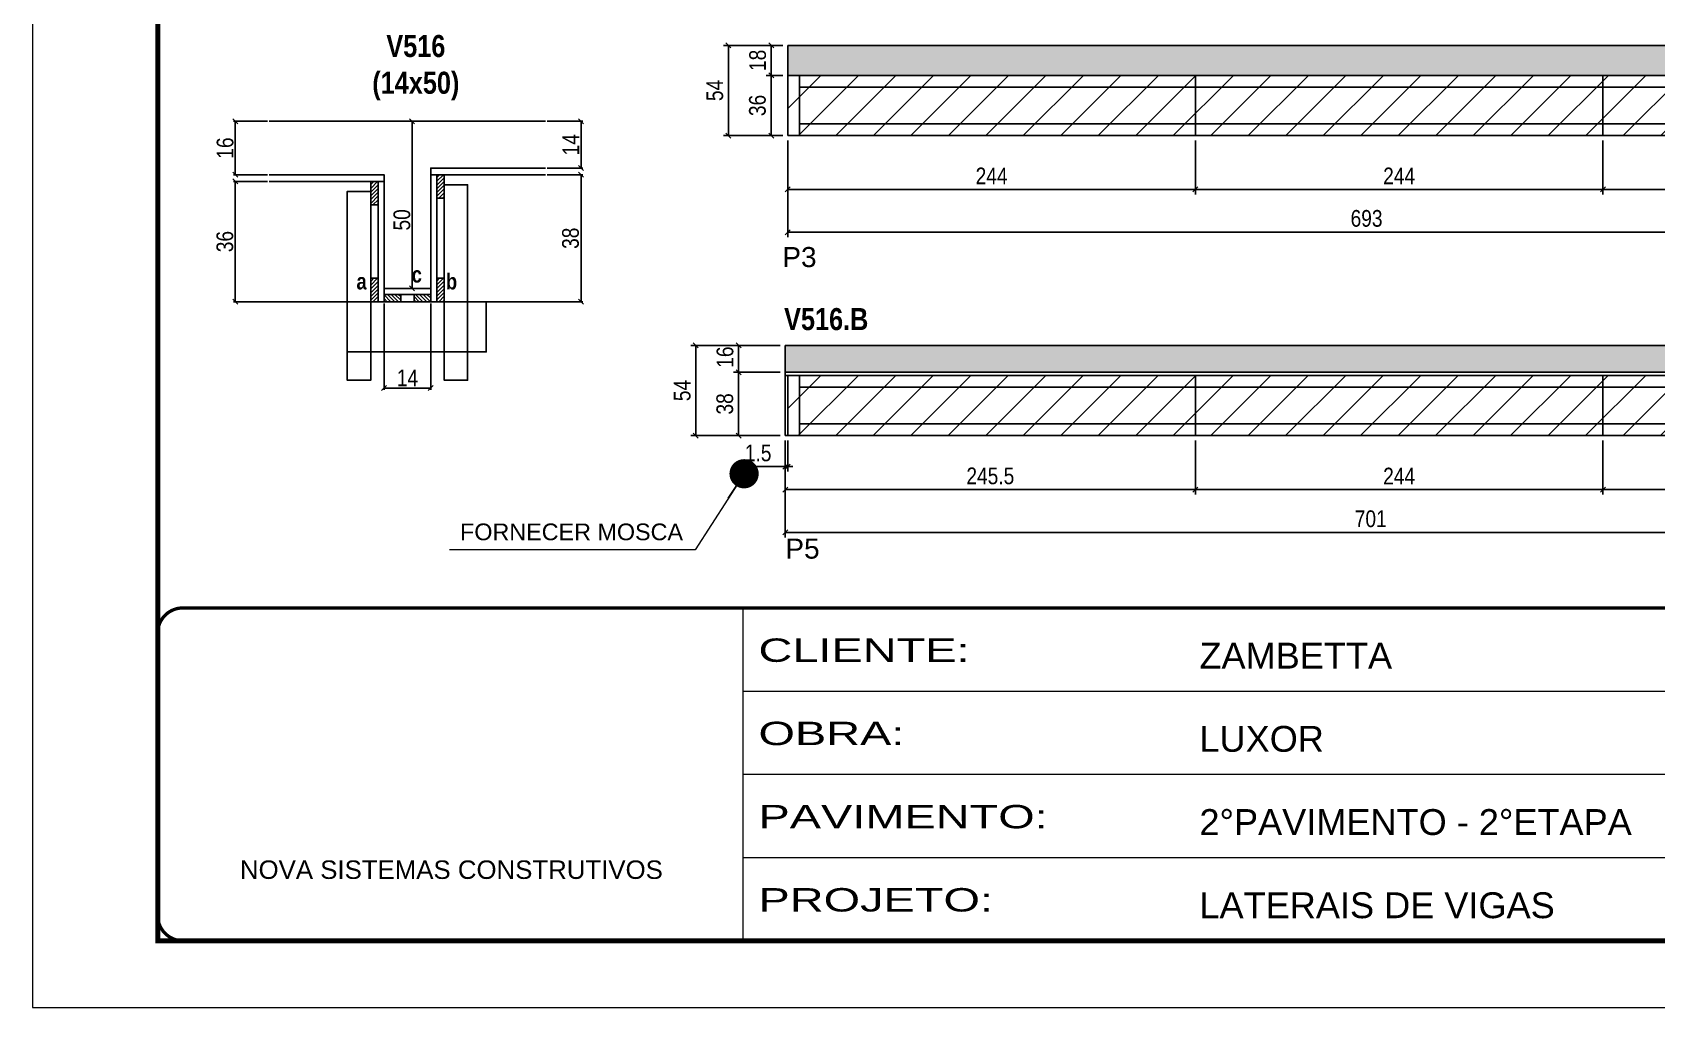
# Model space of a CAD drawing. Extents: x -15895 to 12929, y -2522 to 15173.
# Drawn here: x 3309 to 4282, y 11261 to 11844 of the extents above; entities that cross this region are included whole.
import ezdxf

# ---------------------------------------------------------------- set-up
doc = ezdxf.new("R2010")
doc.units = 0
doc.header["$PDMODE"] = 35
doc.header["$PDSIZE"] = -10
doc.linetypes.add('CONTINUO', pattern=[0])
doc.linetypes.add('DASHED', pattern=[0.75, 0.5, -0.25])
for name, color, linetype in [('5', 5, 'Continuous'), ('COTA', 241, 'Continuous'), ('detalhes', 4, 'Continuous'), ('NOMENCLATURA', 7, 'Continuous'), ('Painéis', 200, 'Continuous'), ('SARR_2.2x7', 40, 'Continuous'), ('SARR_3.5x7', 81, 'Continuous')]:
    doc.layers.add(name, color=color, linetype=linetype)
for name, color, linetype, lineweight in [('CARIMBO', 255, 'Continuous', 9), ('CONCRETO', 251, 'Continuous', 25), ('Folhas', 255, 'Continuous', 9), ('Hachura', 251, 'Continuous', 9), ('SARRAFO DE PRESSAO', 251, 'DASHED', 9)]:
    doc.layers.add(name, color=color, linetype=linetype, lineweight=lineweight)
doc.styles.add('ARIAL', font='arial.ttf')
doc.styles.add('COTA TECNICA', font='techl___.ttf', dxfattribs={"height": 10})
doc.styles.add('COTA TECNICA 2X', font='techl___.ttf', dxfattribs={"height": 10})
doc.styles.get("Standard").update_dxf_attribs({"font": 'arial.ttf'})
doc.styles.add('TECNICA', font='techb___.ttf', dxfattribs={"height": 10})
doc.styles.add('Tecnologia', font='')
doc.styles.get('Tecnologia').set_extended_font_data('Forgotten Futurist')
doc.dimstyles.new('3x', dxfattribs={"dimtxt": 10, "dimasz": 5, "dimexe": 7, "dimexo": 5, "dimgap": 4, "dimtad": 1, "dimdec": 4, "dimlfac": 0.333333, "dimdsep": 46, "dimtxsty": 'Standard', "dimblk": 'DOT', "dimcen": 0.09, "dimclrd": 1, "dimclre": 1, "dimclrt": 2, "dimadec": 0, "dimazin": 2, "dimtfac": 1, "dimtdec": 4, "dimtmove": 0, "dimatfit": 3, "dimldrblk": 'DOT', "dimfxl": 1, "dimtolj": 1, "dimtzin": 0, "dimlwd": 9, "dimlwe": 9, "dimarcsym": 0})
doc.dimstyles.new('PAINEL', dxfattribs={"dimtxt": 10, "dimasz": 3, "dimexe": 3, "dimexo": 3, "dimgap": 3, "dimtad": 1, "dimdec": 1, "dimzin": 12, "dimdsep": 46, "dimtxsty": 'COTA TECNICA', "dimblk1": 'OBLIQUE', "dimblk2": 'OBLIQUE', "dimsah": 1, "dimcen": 0.9, "dimclrd": 4, "dimclre": 4, "dimclrt": 240, "dimadec": 1, "dimazin": 3, "dimtfac": 1, "dimtdec": 1, "dimtmove": 0, "dimatfit": 3, "dimfxl": 1, "dimtolj": 1, "dimtzin": 12, "dimarcsym": 0})
doc.dimstyles.new('SECAO', dxfattribs={"dimscale": 0.333333, "dimtxt": 5, "dimasz": 9, "dimexe": 3, "dimexo": 3, "dimgap": 3, "dimtad": 1, "dimdec": 1, "dimlfac": 0.5, "dimzin": 12, "dimdsep": 46, "dimtxsty": 'COTA TECNICA 2X', "dimblk1": 'OBLIQUE', "dimblk2": 'OBLIQUE', "dimsah": 1, "dimcen": 0.9, "dimclrd": 4, "dimclre": 4, "dimclrt": 240, "dimadec": 1, "dimazin": 3, "dimtfac": 1, "dimtdec": 1, "dimtmove": 0, "dimatfit": 3, "dimfxl": 1, "dimtolj": 1, "dimtzin": 12, "dimarcsym": 0})

# ---------------------------------------------------------------- blocks, each defined once
blk = doc.blocks.new('9999999999')
at = {"color": 30, "linetype": 'CONTINUO'}
for p, q in [((98564.56, 34230.21), (98564.56, 34429.45)), ((98564.56, 34379.64), (99583.98, 34379.64)), ((98564.56, 34329.83), (99487.98, 34329.83)), ((98564.56, 34280.02), (99487.98, 34280.02))]:
    blk.add_line(p, q, dxfattribs=at)
at = {"color": 30, "linetype": 'CONTINUO', "const_width": 2}
blk.add_lwpolyline([(99583.98, 34230.21), (99583.98, 34414.45, 0.414214), (99568.98, 34429.45), (98228.98, 34429.45, 0.414214), (98213.98, 34414.45), (98213.98, 34245.21, 0.414214), (98228.98, 34230.21), (99583.98, 34230.21)], format="xyb", dxfattribs=at)
at = {"layer": 'Folhas'}
blk.add_lwpolyline([(98138.98, 34190.21), (99623.98, 34190.21), (99623.98, 35240.21), (98138.98, 35240.21)], close=True, dxfattribs=at)
at = {"layer": 'Folhas', "color": 30, "const_width": 3}
blk.add_lwpolyline([(98213.98, 34230.21), (99583.98, 34230.21), (99583.98, 35200.21), (98213.98, 35200.21)], close=True, dxfattribs=at)
at = {"color": 7, "linetype": 'Continuous', "ltscale": 5, "style": 'ARIAL'}
for s, height, p in [('ZAMBETTA', 15.483, (98837.68, 34393.13)), ('LUXOR', 15.483, (98837.68, 34343.32)), ('2°PAVIMENTO - 2°ETAPA', 15.4829, (98837.68, 34293.51)), ('NOVA SISTEMAS CONSTRUTIVOS', 11.0592, (98263.19, 34267.21)), ('LATERAIS DE VIGAS', 15.4829, (98837.68, 34243.7))]:
    blk.add_text(s, height=height, dxfattribs=at).set_placement(p)
at = {"layer": 'Folhas', "color": 7, "style": 'Tecnologia', "width": 1.5}
for s, p in [('CLIENTE:', (98573.65, 34397.17)), ('OBRA:', (98573.65, 34347.31)), ('PAVIMENTO:', (98573.65, 34297.5)), ('PROJETO:', (98573.65, 34247.69))]:
    blk.add_text(s, height=14, dxfattribs=at).set_placement(p)
blk = doc.blocks.new('_Oblique')
at = {"color": 0, "linetype": 'ByBlock', "lineweight": -2}
blk.add_line((-0.5, -0.5), (0.5, 0.5), dxfattribs=at)
blk = doc.blocks.new('*D545')
at = {"layer": 'COTA', "color": 4, "lineweight": -2, "transparency": 16777216}
for p, q in [((3450.17, 11755.3), (3429.82, 11755.3)), ((3430.82, 11755.3), (3430.82, 11683.3)), ((3510.87, 11683.3), (3429.82, 11683.3))]:
    blk.add_line(p, q, dxfattribs=at)
at = {"layer": 'Defpoints', "color": 0, "transparency": 16777216}
for p in [(3451.17, 11755.3), (3430.82, 11683.3), (3511.87, 11683.3, 0)]:
    blk.add_point(p, dxfattribs=at)
at = {"layer": 'COTA', "color": 4, "lineweight": -2, "transparency": 16777216, "xscale": 3, "yscale": 3, "zscale": 3}
for p, rotation in [((3430.82, 11755.3), 90), ((3430.82, 11683.3), 270)]:
    blk.add_blockref('_Oblique', p, dxfattribs=dict(at, rotation=rotation))
at = {"layer": 'COTA', "color": 240, "transparency": 16777216, "insert": (3424.6, 11719.3), "char_height": 10, "attachment_point": 5, "rotation": 90, "style": 'COTA TECNICA 2X'}
blk.add_mtext('\\A1;36', dxfattribs=at)
blk = doc.blocks.new('*D546')
at = {"layer": 'COTA', "color": 4, "lineweight": -2, "transparency": 16777216}
for p, q in [((3617.57, 11759.3), (3638.79, 11759.3)), ((3637.79, 11759.3), (3637.79, 11683.3)), ((3556.87, 11683.3), (3638.79, 11683.3))]:
    blk.add_line(p, q, dxfattribs=at)
at = {"layer": 'Defpoints', "color": 0, "transparency": 16777216}
for p in [(3616.57, 11759.3), (3555.87, 11683.3, 0), (3637.79, 11683.3)]:
    blk.add_point(p, dxfattribs=at)
at = {"layer": 'COTA', "color": 4, "lineweight": -2, "transparency": 16777216, "xscale": 3, "yscale": 3, "zscale": 3}
for p, rotation in [((3637.79, 11759.3), 90), ((3637.79, 11683.3), 270)]:
    blk.add_blockref('_Oblique', p, dxfattribs=dict(at, rotation=rotation))
at = {"layer": 'COTA', "color": 240, "transparency": 16777216, "insert": (3631.54, 11721.3), "char_height": 10, "attachment_point": 5, "rotation": 90, "style": 'COTA TECNICA 2X'}
blk.add_mtext('\\A1;38', dxfattribs=at)
blk = doc.blocks.new('*D547')
at = {"layer": 'COTA', "color": 4, "lineweight": -2, "transparency": 16777216}
for p, q in [((3546.87, 11791.3), (3535.69, 11791.3)), ((3536.69, 11691.3), (3536.69, 11791.3)), ((3546.87, 11691.3), (3535.69, 11691.3))]:
    blk.add_line(p, q, dxfattribs=at)
at = {"layer": 'Defpoints', "color": 0, "transparency": 16777216}
for p in [(3536.69, 11791.3), (3547.87, 11791.3), (3547.87, 11691.3)]:
    blk.add_point(p, dxfattribs=at)
at = {"layer": 'COTA', "color": 4, "lineweight": -2, "transparency": 16777216, "xscale": 3, "yscale": 3, "zscale": 3}
for p, rotation in [((3536.69, 11791.3), 90), ((3536.69, 11691.3), 270)]:
    blk.add_blockref('_Oblique', p, dxfattribs=dict(at, rotation=rotation))
at = {"layer": 'COTA', "color": 240, "transparency": 16777216, "insert": (3530.58, 11732.3), "char_height": 10, "attachment_point": 5, "rotation": 90, "style": 'COTA TECNICA 2X'}
blk.add_mtext('\\A1;50', dxfattribs=at)
blk = doc.blocks.new('*D548')
at = {"layer": 'COTA', "color": 4, "lineweight": -2, "transparency": 16777216}
for p, q in [((3617.57, 11791.3), (3638.79, 11791.3)), ((3637.79, 11763.3), (3637.79, 11791.3)), ((3617.57, 11763.3), (3638.79, 11763.3))]:
    blk.add_line(p, q, dxfattribs=at)
at = {"layer": 'Defpoints', "color": 0, "transparency": 16777216}
for p in [(3616.57, 11791.3), (3637.79, 11791.3), (3616.57, 11763.3)]:
    blk.add_point(p, dxfattribs=at)
at = {"layer": 'COTA', "color": 4, "lineweight": -2, "transparency": 16777216, "xscale": 3, "yscale": 3, "zscale": 3}
for p, rotation in [((3637.79, 11791.3), 90), ((3637.79, 11763.3), 270)]:
    blk.add_blockref('_Oblique', p, dxfattribs=dict(at, rotation=rotation))
at = {"layer": 'COTA', "color": 240, "transparency": 16777216, "insert": (3631.71, 11777.3), "char_height": 10, "attachment_point": 5, "rotation": 90, "style": 'COTA TECNICA 2X'}
blk.add_mtext('\\A1;14', dxfattribs=at)
blk = doc.blocks.new('*D570')
at = {"layer": 'COTA', "color": 4, "lineweight": -2, "transparency": 16777216}
for p, q in [((3450.17, 11791.3), (3429.82, 11791.3)), ((3430.82, 11759.3), (3430.82, 11791.3)), ((3450.17, 11759.3), (3429.82, 11759.3))]:
    blk.add_line(p, q, dxfattribs=at)
at = {"layer": 'Defpoints', "color": 0, "transparency": 16777216}
for p in [(3430.82, 11791.3), (3451.17, 11791.3), (3451.17, 11759.3)]:
    blk.add_point(p, dxfattribs=at)
at = {"layer": 'COTA', "color": 4, "lineweight": -2, "transparency": 16777216, "xscale": 3, "yscale": 3, "zscale": 3}
for p, rotation in [((3430.82, 11791.3), 90), ((3430.82, 11759.3), 270)]:
    blk.add_blockref('_Oblique', p, dxfattribs=dict(at, rotation=rotation))
at = {"layer": 'COTA', "color": 240, "transparency": 16777216, "insert": (3424.72, 11775.3), "char_height": 10, "attachment_point": 5, "rotation": 90, "style": 'COTA TECNICA 2X'}
blk.add_mtext('\\A1;16', dxfattribs=at)
blk = doc.blocks.new('*D571')
at = {"layer": 'COTA', "color": 4, "lineweight": -2, "transparency": 16777216}
for p, q in [((3519.87, 11682.3), (3519.87, 11630.6)), ((3547.87, 11682.3), (3547.87, 11630.6)), ((3519.87, 11631.6), (3547.87, 11631.6))]:
    blk.add_line(p, q, dxfattribs=at)
at = {"layer": 'Defpoints', "color": 0, "transparency": 16777216}
for p in [(3519.87, 11683.3), (3547.87, 11683.3), (3547.87, 11631.6)]:
    blk.add_point(p, dxfattribs=at)
at = {"layer": 'COTA', "color": 4, "lineweight": -2, "transparency": 16777216, "xscale": 3, "yscale": 3, "zscale": 3, "rotation": 180}
blk.add_blockref('_Oblique', (3519.87, 11631.6), dxfattribs=at)
at = {"layer": 'COTA', "color": 4, "lineweight": -2, "transparency": 16777216, "xscale": 3, "yscale": 3, "zscale": 3}
blk.add_blockref('_Oblique', (3547.87, 11631.6), dxfattribs=at)
at = {"layer": 'COTA', "color": 240, "transparency": 16777216, "insert": (3533.87, 11637.67), "char_height": 10, "attachment_point": 5, "style": 'COTA TECNICA 2X'}
blk.add_mtext('\\A1;14', dxfattribs=at)
blk = doc.blocks.new('*D549')
at = {"layer": 'COTA', "color": 4, "linetype": 'ByBlock', "lineweight": -2, "transparency": 16777216}
for p, q in [((3761.62, 11779.8), (3761.62, 11747.54)), ((4005.62, 11779.8), (4005.62, 11747.54)), ((4005.62, 11750.54), (3761.62, 11750.54))]:
    blk.add_line(p, q, dxfattribs=at)
at = {"layer": 'Defpoints', "color": 0, "linetype": 'ByBlock', "transparency": 16777216}
for p in [(3761.62, 11782.8), (4005.62, 11782.8), (3761.62, 11750.54)]:
    blk.add_point(p, dxfattribs=at)
at = {"layer": 'COTA', "color": 4, "linetype": 'ByBlock', "lineweight": -2, "transparency": 16777216, "xscale": 3, "yscale": 3, "zscale": 3, "rotation": 180}
blk.add_blockref('_Oblique', (3761.62, 11750.54), dxfattribs=at)
at = {"layer": 'COTA', "color": 4, "linetype": 'ByBlock', "lineweight": -2, "transparency": 16777216, "xscale": 3, "yscale": 3, "zscale": 3}
blk.add_blockref('_Oblique', (4005.62, 11750.54), dxfattribs=at)
at = {"layer": 'COTA', "color": 240, "linetype": 'ByBlock', "transparency": 16777216, "insert": (3883.62, 11758.61), "char_height": 10, "attachment_point": 5, "style": 'COTA TECNICA'}
blk.add_mtext('\\A1;244', dxfattribs=at)
blk = doc.blocks.new('*D550')
at = {"layer": 'COTA', "color": 4, "lineweight": -2, "transparency": 16777216}
for p, q in [((4005.62, 11779.8), (4005.62, 11747.54)), ((4249.62, 11779.8), (4249.62, 11747.54)), ((4005.62, 11750.54), (4249.62, 11750.54))]:
    blk.add_line(p, q, dxfattribs=at)
at = {"layer": 'Defpoints', "color": 0, "transparency": 16777216}
for p in [(4005.62, 11782.8, 0), (4249.62, 11782.8, 0), (4249.62, 11750.54)]:
    blk.add_point(p, dxfattribs=at)
at = {"layer": 'COTA', "color": 4, "lineweight": -2, "transparency": 16777216, "xscale": 3, "yscale": 3, "zscale": 3, "rotation": 180}
blk.add_blockref('_Oblique', (4005.62, 11750.54), dxfattribs=at)
at = {"layer": 'COTA', "color": 4, "lineweight": -2, "transparency": 16777216, "xscale": 3, "yscale": 3, "zscale": 3}
blk.add_blockref('_Oblique', (4249.62, 11750.54), dxfattribs=at)
at = {"layer": 'COTA', "color": 240, "transparency": 16777216, "insert": (4127.62, 11758.61), "char_height": 10, "attachment_point": 5, "style": 'COTA TECNICA'}
blk.add_mtext('\\A1;244', dxfattribs=at)
blk = doc.blocks.new('*D551')
at = {"layer": 'COTA', "color": 4, "lineweight": -2, "transparency": 16777216}
for p, q in [((4249.62, 11779.8), (4249.62, 11747.54)), ((4454.62, 11779.8), (4454.62, 11747.54)), ((4249.62, 11750.54), (4454.62, 11750.54))]:
    blk.add_line(p, q, dxfattribs=at)
at = {"layer": 'Defpoints', "color": 0, "transparency": 16777216}
for p in [(4249.62, 11782.8, 0), (4454.62, 11782.8, 0), (4454.62, 11750.54)]:
    blk.add_point(p, dxfattribs=at)
at = {"layer": 'COTA', "color": 4, "lineweight": -2, "transparency": 16777216, "xscale": 3, "yscale": 3, "zscale": 3, "rotation": 180}
blk.add_blockref('_Oblique', (4249.62, 11750.54), dxfattribs=at)
at = {"layer": 'COTA', "color": 4, "lineweight": -2, "transparency": 16777216, "xscale": 3, "yscale": 3, "zscale": 3}
blk.add_blockref('_Oblique', (4454.62, 11750.54), dxfattribs=at)
at = {"layer": 'COTA', "color": 240, "transparency": 16777216, "insert": (4352.12, 11758.65), "char_height": 10, "attachment_point": 5, "style": 'COTA TECNICA'}
blk.add_mtext('\\A1;205', dxfattribs=at)
blk = doc.blocks.new('*D572')
at = {"layer": 'COTA', "color": 4, "lineweight": -2, "transparency": 16777216}
for p, q in [((3761.62, 11779.8), (3761.62, 11721.88)), ((4454.62, 11779.8), (4454.62, 11721.88)), ((4454.62, 11724.88), (3761.62, 11724.88))]:
    blk.add_line(p, q, dxfattribs=at)
at = {"layer": 'Defpoints', "color": 0, "transparency": 16777216}
for p in [(3761.62, 11782.8, 0), (4454.62, 11782.8, 0), (3761.62, 11724.88)]:
    blk.add_point(p, dxfattribs=at)
at = {"layer": 'COTA', "color": 4, "lineweight": -2, "transparency": 16777216, "xscale": 3, "yscale": 3, "zscale": 3, "rotation": 180}
blk.add_blockref('_Oblique', (3761.62, 11724.88), dxfattribs=at)
at = {"layer": 'COTA', "color": 4, "lineweight": -2, "transparency": 16777216, "xscale": 3, "yscale": 3, "zscale": 3}
blk.add_blockref('_Oblique', (4454.62, 11724.88), dxfattribs=at)
at = {"layer": 'COTA', "color": 240, "transparency": 16777216, "insert": (4108.12, 11733.13), "char_height": 10, "attachment_point": 5, "style": 'COTA TECNICA'}
blk.add_mtext('\\A1;693', dxfattribs=at)
blk = doc.blocks.new('*D573')
at = {"layer": 'COTA', "color": 4, "lineweight": -2, "transparency": 16777216}
for p, q in [((3758.62, 11818.8), (3748.67, 11818.8)), ((3751.67, 11782.8), (3751.67, 11818.8)), ((3758.62, 11782.8), (3748.67, 11782.8))]:
    blk.add_line(p, q, dxfattribs=at)
at = {"layer": 'Defpoints', "color": 0, "transparency": 16777216}
for p in [(3751.67, 11818.8), (3761.62, 11818.8), (3761.62, 11782.8)]:
    blk.add_point(p, dxfattribs=at)
at = {"layer": 'COTA', "color": 4, "lineweight": -2, "transparency": 16777216, "xscale": 3, "yscale": 3, "zscale": 3}
for p, rotation in [((3751.67, 11818.8), 90), ((3751.67, 11782.8), 270)]:
    blk.add_blockref('_Oblique', p, dxfattribs=dict(at, rotation=rotation))
at = {"layer": 'COTA', "color": 240, "transparency": 16777216, "insert": (3743.45, 11800.8), "char_height": 10, "attachment_point": 5, "rotation": 90, "style": 'COTA TECNICA'}
blk.add_mtext('\\A1;36', dxfattribs=at)
blk = doc.blocks.new('*D574')
at = {"layer": 'COTA', "color": 4, "lineweight": -2, "transparency": 16777216}
for p, q in [((3758.62, 11836.8), (3748.67, 11836.8)), ((3751.67, 11818.8), (3751.67, 11836.8)), ((3758.62, 11818.8), (3748.67, 11818.8))]:
    blk.add_line(p, q, dxfattribs=at)
at = {"layer": 'Defpoints', "color": 0, "transparency": 16777216}
for p in [(3751.67, 11836.8), (3761.62, 11836.8), (3761.62, 11818.8)]:
    blk.add_point(p, dxfattribs=at)
at = {"layer": 'COTA', "color": 4, "lineweight": -2, "transparency": 16777216, "xscale": 3, "yscale": 3, "zscale": 3}
for p, rotation in [((3751.67, 11836.8), 90), ((3751.67, 11818.8), 270)]:
    blk.add_blockref('_Oblique', p, dxfattribs=dict(at, rotation=rotation))
at = {"layer": 'COTA', "color": 240, "transparency": 16777216, "insert": (3743.57, 11827.8), "char_height": 10, "attachment_point": 5, "rotation": 90, "style": 'COTA TECNICA'}
blk.add_mtext('\\A1;18', dxfattribs=at)
blk = doc.blocks.new('*D575')
at = {"layer": 'COTA', "color": 4, "lineweight": -2, "transparency": 16777216}
for p, q in [((3758.62, 11836.8), (3723.04, 11836.8)), ((3726.04, 11782.8), (3726.04, 11836.8)), ((3758.62, 11782.8), (3723.04, 11782.8))]:
    blk.add_line(p, q, dxfattribs=at)
at = {"layer": 'Defpoints', "color": 0, "transparency": 16777216}
for p in [(3726.04, 11836.8), (3761.62, 11836.8), (3761.62, 11782.8)]:
    blk.add_point(p, dxfattribs=at)
at = {"layer": 'COTA', "color": 4, "lineweight": -2, "transparency": 16777216, "xscale": 3, "yscale": 3, "zscale": 3}
for p, rotation in [((3726.04, 11836.8), 90), ((3726.04, 11782.8), 270)]:
    blk.add_blockref('_Oblique', p, dxfattribs=dict(at, rotation=rotation))
at = {"layer": 'COTA', "color": 240, "transparency": 16777216, "insert": (3717.93, 11809.8), "char_height": 10, "attachment_point": 5, "rotation": 90, "style": 'COTA TECNICA'}
blk.add_mtext('\\A1;54', dxfattribs=at)
blk = doc.blocks.new('*D554')
at = {"layer": 'COTA', "color": 4, "linetype": 'ByBlock', "lineweight": -2, "transparency": 16777216}
for p, q in [((3760.12, 11600.11), (3760.12, 11567.85)), ((4005.62, 11600.11), (4005.62, 11567.85)), ((4005.62, 11570.85), (3760.12, 11570.85))]:
    blk.add_line(p, q, dxfattribs=at)
at = {"layer": 'Defpoints', "color": 0, "linetype": 'ByBlock', "transparency": 16777216}
for p in [(3760.12, 11603.11), (4005.62, 11603.11), (3760.12, 11570.85)]:
    blk.add_point(p, dxfattribs=at)
at = {"layer": 'COTA', "color": 4, "linetype": 'ByBlock', "lineweight": -2, "transparency": 16777216, "xscale": 3, "yscale": 3, "zscale": 3, "rotation": 180}
blk.add_blockref('_Oblique', (3760.12, 11570.85), dxfattribs=at)
at = {"layer": 'COTA', "color": 4, "linetype": 'ByBlock', "lineweight": -2, "transparency": 16777216, "xscale": 3, "yscale": 3, "zscale": 3}
blk.add_blockref('_Oblique', (4005.62, 11570.85), dxfattribs=at)
at = {"layer": 'COTA', "color": 240, "linetype": 'ByBlock', "transparency": 16777216, "insert": (3882.87, 11578.96), "char_height": 10, "attachment_point": 5, "style": 'COTA TECNICA'}
blk.add_mtext('\\A1;245.5', dxfattribs=at)
blk = doc.blocks.new('*D555')
at = {"layer": 'COTA', "color": 4, "lineweight": -2, "transparency": 16777216}
for p, q in [((4005.62, 11600.11), (4005.62, 11567.85)), ((4249.62, 11600.11), (4249.62, 11567.85)), ((4005.62, 11570.85), (4249.62, 11570.85))]:
    blk.add_line(p, q, dxfattribs=at)
at = {"layer": 'Defpoints', "color": 0, "transparency": 16777216}
for p in [(4005.62, 11603.11, 0), (4249.62, 11603.11, 0), (4249.62, 11570.85)]:
    blk.add_point(p, dxfattribs=at)
at = {"layer": 'COTA', "color": 4, "lineweight": -2, "transparency": 16777216, "xscale": 3, "yscale": 3, "zscale": 3, "rotation": 180}
blk.add_blockref('_Oblique', (4005.62, 11570.85), dxfattribs=at)
at = {"layer": 'COTA', "color": 4, "lineweight": -2, "transparency": 16777216, "xscale": 3, "yscale": 3, "zscale": 3}
blk.add_blockref('_Oblique', (4249.62, 11570.85), dxfattribs=at)
at = {"layer": 'COTA', "color": 240, "transparency": 16777216, "insert": (4127.62, 11578.92), "char_height": 10, "attachment_point": 5, "style": 'COTA TECNICA'}
blk.add_mtext('\\A1;244', dxfattribs=at)
blk = doc.blocks.new('*D556')
at = {"layer": 'COTA', "color": 4, "lineweight": -2, "transparency": 16777216}
for p, q in [((4249.62, 11600.11), (4249.62, 11567.85)), ((4461.12, 11600.11), (4461.12, 11567.85)), ((4249.62, 11570.85), (4461.12, 11570.85))]:
    blk.add_line(p, q, dxfattribs=at)
at = {"layer": 'Defpoints', "color": 0, "transparency": 16777216}
for p in [(4249.62, 11603.11, 0), (4461.12, 11603.11, 0), (4461.12, 11570.85)]:
    blk.add_point(p, dxfattribs=at)
at = {"layer": 'COTA', "color": 4, "lineweight": -2, "transparency": 16777216, "xscale": 3, "yscale": 3, "zscale": 3, "rotation": 180}
blk.add_blockref('_Oblique', (4249.62, 11570.85), dxfattribs=at)
at = {"layer": 'COTA', "color": 4, "lineweight": -2, "transparency": 16777216, "xscale": 3, "yscale": 3, "zscale": 3}
blk.add_blockref('_Oblique', (4461.12, 11570.85), dxfattribs=at)
at = {"layer": 'COTA', "color": 240, "transparency": 16777216, "insert": (4355.37, 11578.96), "char_height": 10, "attachment_point": 5, "style": 'COTA TECNICA'}
blk.add_mtext('\\A1;211.5', dxfattribs=at)
blk = doc.blocks.new('*D582')
at = {"layer": 'COTA', "color": 4, "lineweight": -2, "transparency": 16777216}
for p, q in [((3760.12, 11600.11), (3760.12, 11542.19)), ((4461.12, 11600.11), (4461.12, 11542.19)), ((4461.12, 11545.19), (3760.12, 11545.19))]:
    blk.add_line(p, q, dxfattribs=at)
at = {"layer": 'Defpoints', "color": 0, "transparency": 16777216}
for p in [(3760.12, 11603.11, 0), (4461.12, 11603.11, 0), (3760.12, 11545.19)]:
    blk.add_point(p, dxfattribs=at)
at = {"layer": 'COTA', "color": 4, "lineweight": -2, "transparency": 16777216, "xscale": 3, "yscale": 3, "zscale": 3, "rotation": 180}
blk.add_blockref('_Oblique', (3760.12, 11545.19), dxfattribs=at)
at = {"layer": 'COTA', "color": 4, "lineweight": -2, "transparency": 16777216, "xscale": 3, "yscale": 3, "zscale": 3}
blk.add_blockref('_Oblique', (4461.12, 11545.19), dxfattribs=at)
at = {"layer": 'COTA', "color": 240, "transparency": 16777216, "insert": (4110.62, 11553.29), "char_height": 10, "attachment_point": 5, "style": 'COTA TECNICA'}
blk.add_mtext('\\A1;701', dxfattribs=at)
blk = doc.blocks.new('*D583')
at = {"layer": 'COTA', "color": 4, "lineweight": -2, "transparency": 16777216}
for p, q in [((3757.12, 11641.11), (3729.16, 11641.11)), ((3732.16, 11603.11), (3732.16, 11641.11)), ((3757.12, 11603.11), (3729.16, 11603.11))]:
    blk.add_line(p, q, dxfattribs=at)
at = {"layer": 'Defpoints', "color": 0, "transparency": 16777216}
for p in [(3732.16, 11641.11), (3760.12, 11641.11), (3760.12, 11603.11)]:
    blk.add_point(p, dxfattribs=at)
at = {"layer": 'COTA', "color": 4, "lineweight": -2, "transparency": 16777216, "xscale": 3, "yscale": 3, "zscale": 3}
for p, rotation in [((3732.16, 11641.11), 90), ((3732.16, 11603.11), 270)]:
    blk.add_blockref('_Oblique', p, dxfattribs=dict(at, rotation=rotation))
at = {"layer": 'COTA', "color": 240, "transparency": 16777216, "insert": (3723.92, 11622.11), "char_height": 10, "attachment_point": 5, "rotation": 90, "style": 'COTA TECNICA'}
blk.add_mtext('\\A1;38', dxfattribs=at)
blk = doc.blocks.new('*D584')
at = {"layer": 'COTA', "color": 4, "lineweight": -2, "transparency": 16777216}
for p, q in [((3757.12, 11657.11), (3729.16, 11657.11)), ((3732.16, 11641.11), (3732.16, 11657.11)), ((3757.12, 11641.11), (3729.16, 11641.11))]:
    blk.add_line(p, q, dxfattribs=at)
at = {"layer": 'Defpoints', "color": 0, "transparency": 16777216}
for p in [(3732.16, 11657.11), (3760.12, 11657.11), (3760.12, 11641.11)]:
    blk.add_point(p, dxfattribs=at)
at = {"layer": 'COTA', "color": 4, "lineweight": -2, "transparency": 16777216, "xscale": 3, "yscale": 3, "zscale": 3}
for p, rotation in [((3732.16, 11657.11), 90), ((3732.16, 11641.11), 270)]:
    blk.add_blockref('_Oblique', p, dxfattribs=dict(at, rotation=rotation))
at = {"layer": 'COTA', "color": 240, "transparency": 16777216, "insert": (3724.06, 11650.11), "char_height": 10, "attachment_point": 5, "rotation": 90, "style": 'COTA TECNICA'}
blk.add_mtext('\\A1;16', dxfattribs=at)
blk = doc.blocks.new('*D585')
at = {"layer": 'COTA', "color": 4, "lineweight": -2, "transparency": 16777216}
for p, q in [((3757.12, 11657.11), (3703.53, 11657.11)), ((3706.53, 11603.11), (3706.53, 11657.11)), ((3757.12, 11603.11), (3703.53, 11603.11))]:
    blk.add_line(p, q, dxfattribs=at)
at = {"layer": 'Defpoints', "color": 0, "transparency": 16777216}
for p in [(3706.53, 11657.11), (3760.12, 11657.11), (3760.12, 11603.11)]:
    blk.add_point(p, dxfattribs=at)
at = {"layer": 'COTA', "color": 4, "lineweight": -2, "transparency": 16777216, "xscale": 3, "yscale": 3, "zscale": 3}
for p, rotation in [((3706.53, 11657.11), 90), ((3706.53, 11603.11), 270)]:
    blk.add_blockref('_Oblique', p, dxfattribs=dict(at, rotation=rotation))
at = {"layer": 'COTA', "color": 240, "transparency": 16777216, "insert": (3698.42, 11630.11), "char_height": 10, "attachment_point": 5, "rotation": 90, "style": 'COTA TECNICA'}
blk.add_mtext('\\A1;54', dxfattribs=at)
blk = doc.blocks.new('*D586')
at = {"layer": 'COTA', "color": 4, "lineweight": -2, "transparency": 16777216}
for p, q in [((3760.12, 11600.11), (3760.12, 11581.59)), ((3761.62, 11600.11), (3761.62, 11581.59)), ((3760.12, 11584.59), (3733.62, 11584.59)), ((3761.62, 11584.59), (3760.12, 11584.59)), ((3761.62, 11584.59), (3764.62, 11584.59))]:
    blk.add_line(p, q, dxfattribs=at)
at = {"layer": 'Defpoints', "color": 0, "transparency": 16777216}
for p in [(3760.12, 11603.11), (3761.62, 11603.11), (3760.12, 11584.59)]:
    blk.add_point(p, dxfattribs=at)
at = {"layer": 'COTA', "color": 4, "lineweight": -2, "transparency": 16777216, "xscale": 3, "yscale": 3, "zscale": 3}
blk.add_blockref('_Oblique', (3760.12, 11584.59), dxfattribs=at)
at = {"layer": 'COTA', "color": 4, "lineweight": -2, "transparency": 16777216, "xscale": 3, "yscale": 3, "zscale": 3, "rotation": 180}
blk.add_blockref('_Oblique', (3761.62, 11584.59), dxfattribs=at)
at = {"layer": 'COTA', "color": 240, "transparency": 16777216, "insert": (3743.87, 11592.7), "char_height": 10, "attachment_point": 5, "style": 'COTA TECNICA'}
blk.add_mtext('\\A1;1.5', dxfattribs=at)
blk = doc.blocks.new('_Dot')
at = {"color": 0, "linetype": 'ByBlock', "lineweight": -2}
blk.add_line((-0.5, 0), (-1, 0), dxfattribs=at)
at = {"color": 0, "linetype": 'ByBlock', "const_width": 0.5}
blk.add_lwpolyline([(-0.25, 0, 1), (0.25, 0, 1)], format="xyb", close=True, dxfattribs=at)

msp = doc.modelspace()

# ---------------------------------------------------------------- hatches: boundary and pattern name
at = {"layer": 'COTA'}
h = msp.add_hatch(dxfattribs=at)
h.set_pattern_fill('AR-CONC', color=256, scale=0.03)
h.set_pattern_definition([(50, (19.512, 2282.4833), (5.46554, -0.4781726), [0.5715, -6.2865]), (355, (19.512, 2282.483), (-1.0573026, 5.7317054), [0.4572, -5.0292175]), (100.451445, (19.9676, 2282.4434), (4.4082374, 5.2535326), [0.4857003, -5.3427073]), (46.1842, (19.512, 2284.007), (8.1323712, -1.26127), [0.85725, -9.42975]), (96.63556, (20.19, 2283.902), (7.122124, 7.422784), [0.728551, -8.014068]), (351.18415, (19.512, 2284.007), (7.122124, 7.422784), [0.685799, -7.543792]), (21, (20.274, 2283.6263), (4.5484317, -3.067956), [0.5715, -6.2865]), (326, (20.274, 2283.626), (1.854061, 5.525639), [0.4572, -5.0292]), (71.451445, (20.653, 2283.3706), (6.4024926, 2.457683), [0.4857003, -5.342698]), (37.5, (19.5122, 2282.4833), (0.0926581, 2.53665117), [0, -4.96824, 0, -5.1054, 0, -5.04825]), (7.5, (19.5122, 2282.4833), (2.0045899, 3.00541724), [0, -2.91084, 0, -4.85394, 0, -1.92405]), (327.5, (17.813, 2282.4833), (4.06771786, -0.17186232), [0, -1.905, 0, -5.9436, 0, -7.8867]), (317.5, (17.051, 2282.4833), (4.4438754, 0.7627947), [0, -2.4765, 0, -3.94716, 0, -5.6007])])
h.paths.add_polyline_path([(4454.62, 11818.8), (4454.62, 11836.8), (3761.62, 11836.8), (3761.62, 11818.8)])
h = msp.add_hatch(dxfattribs=at)
h.set_pattern_fill('AR-CONC', color=256, scale=0.03)
h.paths.add_polyline_path([(4461.12, 11657.11), (3760.12, 11657.11), (3760.12, 11641.11), (4461.12, 11641.11)])
at = {"layer": 'Hachura', "linetype": 'ByBlock'}
h = msp.add_hatch(dxfattribs=at)
h.set_pattern_fill('ANSI31', color=256, scale=5)
h.paths.add_polyline_path([(4005.62, 11818.8), (3761.62, 11818.8), (3761.62, 11782.8), (4005.62, 11782.8)])
h.paths.add_polyline_path([(4249.62, 11818.8), (4005.62, 11818.8), (4005.62, 11782.8), (4249.62, 11782.8)])
h.paths.add_polyline_path([(4454.62, 11818.8), (4249.62, 11818.8), (4249.62, 11782.8), (4454.62, 11782.8)])
h = msp.add_hatch(dxfattribs=at)
h.set_pattern_fill('ANSI31', color=256, scale=5)
h.paths.add_polyline_path([(4005.62, 11639.11), (3761.62, 11639.11), (3761.62, 11603.11), (4005.62, 11603.11)])
h.paths.add_polyline_path([(4249.62, 11639.11), (4005.62, 11639.11), (4005.62, 11603.11), (4249.62, 11603.11)])
h.paths.add_polyline_path([(4459.62, 11639.11), (4249.62, 11639.11), (4249.62, 11603.11), (4459.62, 11603.11)])
at = {"layer": 'SARR_2.2x7'}
h = msp.add_hatch(dxfattribs=at)
h.set_pattern_fill('ANSI31', color=256, scale=0.5)
h.set_pattern_definition([(45, (-120010.3024, -21476.2371), (-1.122532015, 1.122532015), [])])
h.paths.add_polyline_path([(3555.87, 11745.3), (3551.47, 11745.3), (3551.47, 11759.3), (3555.87, 11759.3)])
h = msp.add_hatch(dxfattribs=at)
h.set_pattern_fill('ANSI31', color=256, scale=0.5)
h.set_pattern_definition([(45, (-120000.3024, -21480.2371), (-1.122532015, 1.122532015), [])])
h.paths.add_polyline_path([(3511.87, 11741.3), (3516.27, 11741.3), (3516.27, 11755.3), (3511.87, 11755.3)])
h = msp.add_hatch(dxfattribs=at)
h.set_pattern_fill('ANSI31', color=256, scale=0.5)
h.set_pattern_definition([(45, (-120000.3024, -21538.2371), (-1.122532015, 1.122532015), [])])
h.paths.add_polyline_path([(3511.87, 11683.3), (3516.27, 11683.3), (3516.27, 11697.3), (3511.87, 11697.3)])
h = msp.add_hatch(dxfattribs=at)
h.set_pattern_fill('ANSI31', color=256, scale=0.5)
h.set_pattern_definition([(45, (-120010.3024, -21538.2371), (-1.122532015, 1.122532015), [])])
h.paths.add_polyline_path([(3555.87, 11683.3), (3551.47, 11683.3), (3551.47, 11697.3), (3555.87, 11697.3)])
h = msp.add_hatch(dxfattribs=at)
h.set_pattern_fill('ANSI31', color=256, scale=0.5, angle=90)
h.set_pattern_definition([(135, (36755.4059, -111828.8682), (-1.122532015, -1.122532015), [])])
h.paths.add_polyline_path([(3529.87, 11683.3), (3529.87, 11687.7), (3519.87, 11687.7), (3519.87, 11683.3)])
h = msp.add_hatch(dxfattribs=at)
h.set_pattern_fill('ANSI31', color=256, scale=0.5, angle=90)
h.set_pattern_definition([(135, (36745.4059, -111828.8682), (-1.122532015, -1.122532015), [])])
h.paths.add_polyline_path([(3537.87, 11687.7), (3537.87, 11683.3), (3547.87, 11683.3), (3547.87, 11687.7)])

# ---------------------------------------------------------------- linework, layer by layer
at = {"layer": 'CONCRETO', "linetype": 'Continuous'}
msp.add_line((3616.57, 11791.3), (3451.17, 11791.3), dxfattribs=at)
at = {"layer": 'COTA'}
for p, q in [((3761.62, 11818.8), (3761.62, 11836.8)), ((3761.62, 11836.8), (4454.62, 11836.8)), ((3760.12, 11639.11), (3760.12, 11657.11)), ((4461.12, 11657.11), (3760.12, 11657.11))]:
    msp.add_line(p, q, dxfattribs=at)
at = {"layer": 'Painéis', "linetype": 'ByBlock'}
for p, q in [((4454.62, 11818.8), (3761.62, 11818.8)), ((3761.62, 11782.8), (3761.62, 11818.8)), ((4005.62, 11782.8), (4005.62, 11818.8)), ((4249.62, 11782.8), (4249.62, 11818.8)), ((4454.62, 11782.8), (3761.62, 11782.8)), ((4461.12, 11641.11), (3760.12, 11641.11)), ((4461.12, 11639.11), (3760.12, 11639.11)), ((3760.12, 11603.11), (3760.12, 11639.11)), ((3761.62, 11603.11), (3761.62, 11639.11)), ((4005.62, 11603.11), (4005.62, 11639.11)), ((4249.62, 11603.11), (4249.62, 11639.11)), ((4461.12, 11603.11), (3760.12, 11603.11))]:
    msp.add_line(p, q, dxfattribs=at)
at = {"layer": 'Painéis', "linetype": 'Continuous', "elevation": 0}
for points in [[(3451.17, 11755.3), (3519.87, 11755.3), (3519.87, 11759.3), (3451.17, 11759.3)], [(3616.57, 11759.3), (3547.87, 11759.3), (3547.87, 11763.3), (3616.57, 11763.3)]]:
    msp.add_lwpolyline(points, dxfattribs=at)
at = {"layer": 'Painéis', "linetype": 'Continuous'}
for points in [[(3551.47, 11683.3), (3551.47, 11759.3), (3547.87, 11759.3), (3547.87, 11683.3)], [(3516.27, 11683.3), (3516.27, 11755.3), (3519.87, 11755.3), (3519.87, 11683.3)], [(3547.87, 11691.3), (3519.87, 11691.3), (3519.87, 11687.7), (3547.87, 11687.7)]]:
    msp.add_lwpolyline(points, close=True, dxfattribs=at)
at = {"layer": 'SARR_2.2x7', "linetype": 'Continuous'}
for p, q in [((3768.62, 11818.8), (3768.62, 11782.8)), ((3768.62, 11811.8), (4005.62, 11811.8)), ((4249.62, 11811.8), (4005.62, 11811.8)), ((4447.62, 11811.8), (4249.62, 11811.8)), ((3768.62, 11789.8), (4005.62, 11789.8)), ((4249.62, 11789.8), (4005.62, 11789.8)), ((4447.62, 11789.8), (4249.62, 11789.8)), ((3768.62, 11639.11), (3768.62, 11603.11)), ((3768.62, 11632.11), (4005.62, 11632.11)), ((4249.62, 11632.11), (4005.62, 11632.11)), ((4452.62, 11632.11), (4249.62, 11632.11)), ((3768.62, 11610.11), (4005.62, 11610.11)), ((4249.62, 11610.11), (4005.62, 11610.11)), ((4452.62, 11610.11), (4249.62, 11610.11))]:
    msp.add_line(p, q, dxfattribs=at)
at = {"layer": 'SARR_2.2x7'}
for points in [[(3551.47, 11759.3), (3551.47, 11745.3), (3555.87, 11745.3), (3555.87, 11759.3)], [(3516.27, 11755.3), (3516.27, 11741.3), (3511.87, 11741.3), (3511.87, 11755.3)], [(3516.27, 11697.3), (3516.27, 11683.3), (3511.87, 11683.3), (3511.87, 11697.3)], [(3551.47, 11697.3), (3551.47, 11683.3), (3555.87, 11683.3), (3555.87, 11697.3)], [(3519.87, 11687.7), (3529.87, 11687.7), (3529.87, 11683.3), (3519.87, 11683.3)], [(3547.87, 11687.7), (3537.87, 11687.7), (3537.87, 11683.3), (3547.87, 11683.3)]]:
    msp.add_lwpolyline(points, close=True, dxfattribs=at)
at = {"layer": 'SARR_3.5x7'}
for points in [[(3511.87, 11749.3), (3497.87, 11749.3), (3497.87, 11636.32), (3511.87, 11636.32)], [(3555.87, 11753.3), (3569.87, 11753.3), (3569.87, 11636.32), (3555.87, 11636.32)], [(3497.87, 11683.3), (3581.05, 11683.3), (3581.05, 11653.21), (3497.87, 11653.21)]]:
    msp.add_lwpolyline(points, close=True, dxfattribs=at)

# ---------------------------------------------------------------- block references
at = {"layer": 'SARRAFO DE PRESSAO', "color": 6, "linetype": 'ByBlock'}
msp.add_blockref('9999999999', (-94829.61, -22929.5), dxfattribs=at)

# ---------------------------------------------------------------- texts
at = {"layer": '5', "linetype": 'Continuous'}
for s, rotation, p in [('P3', 0.00004, (3758.33, 11704.04)), ('P5', 359.99996, (3760.15, 11529.48))]:
    msp.add_text(s, height=12, rotation=rotation, dxfattribs=at).set_placement(p)
at = {"layer": 'CARIMBO', "style": 'ARIAL'}
msp.add_text('FORNECER MOSCA', height=10, dxfattribs=at).set_placement((3565.38, 11540.49))
at = {"layer": 'detalhes', "style": 'TECNICA'}
for s, p in [('a', (3503.35, 11690.66)), ('c', (3536.41, 11694.77)), ('b', (3556.91, 11690.65))]:
    msp.add_text(s, height=9.6, dxfattribs=at).set_placement(p)
at = {"layer": 'NOMENCLATURA', "style": 'TECNICA'}
msp.add_text('V516.B', height=13.2, dxfattribs=at).set_placement((3759.4, 11666.29))
at = {"layer": 'NOMENCLATURA', "insert": (3538.9, 11843), "char_height": 13.2, "attachment_point": 2, "style": 'TECNICA'}
msp.add_mtext_dynamic_manual_height_columns('V516\\P(14x50)', width=300.2766, gutter_width=1, heights=[0], dxfattribs=at)

# ---------------------------------------------------------------- dimensions: what is measured, and where the dimension line sits
at = {"layer": 'COTA'}
for base, p1, p2, dimstyle, picture, middle in [((3726.04, 11836.8), (3761.62, 11782.8), (3761.62, 11836.8), 'PAINEL', '*D575', (3717.93, 11809.8)), ((3751.67, 11836.8), (3761.62, 11818.8), (3761.62, 11836.8), 'PAINEL', '*D574', (3743.57, 11827.8)), ((3751.67, 11818.8), (3761.62, 11782.8), (3761.62, 11818.8), 'PAINEL', '*D573', (3743.45, 11800.8)), ((3430.82, 11791.3), (3451.17, 11759.3), (3451.17, 11791.3), 'SECAO', '*D570', (3424.72, 11775.3)), ((3637.79, 11791.3), (3616.57, 11763.3), (3616.57, 11791.3), 'SECAO', '*D548', (3631.71, 11777.3)), ((3430.82, 11683.3, 0), (3451.17, 11755.3), (3511.87, 11683.3), 'SECAO', '*D545', (3424.6, 11719.3, 0)), ((3637.79, 11683.3, 0), (3616.57, 11759.3), (3555.87, 11683.3), 'SECAO', '*D546', (3631.54, 11721.3, 0)), ((3706.53, 11657.11), (3760.12, 11603.11), (3760.12, 11657.11), 'PAINEL', '*D585', (3698.42, 11630.11)), ((3732.16, 11641.11), (3760.12, 11603.11), (3760.12, 11641.11), 'PAINEL', '*D583', (3723.92, 11622.11))]:
    dim = msp.add_linear_dim(base=base, p1=p1, p2=p2, angle=90, dimstyle=dimstyle, dxfattribs=at)
    dim.commit()
    dim.dimension.update_dxf_attribs({"geometry": picture, "text_midpoint": middle})
for base, p1, p2, dimstyle, picture, middle in [((3536.69, 11791.3), (3547.87, 11691.3), (3547.87, 11791.3), 'SECAO', '*D547', (3536.69, 11732.3)), ((3732.16, 11657.11), (3760.12, 11641.11), (3760.12, 11657.11), 'PAINEL', '*D584', (3732.16, 11650.11))]:
    dim = msp.add_linear_dim(base=base, p1=p1, p2=p2, angle=90, dimstyle=dimstyle, dxfattribs=at)
    dim.commit()
    dim.dimension.update_dxf_attribs({"geometry": picture, "text_midpoint": middle, "dimtype": 160})
at = {"layer": 'COTA', "linetype": 'ByBlock'}
for base, p1, p2, picture, middle in [((3761.62, 11750.54), (4005.62, 11782.8), (3761.62, 11782.8), '*D549', (3883.62, 11758.61)), ((3760.12, 11570.85), (4005.62, 11603.11), (3760.12, 11603.11), '*D554', (3882.87, 11578.96))]:
    dim = msp.add_linear_dim(base=base, p1=p1, p2=p2, angle=180, dimstyle='PAINEL', override={"dimtmove": 1}, dxfattribs=at)
    dim.commit()
    dim.dimension.update_dxf_attribs({"geometry": picture, "text_midpoint": middle})
at = {"layer": 'COTA'}
for base, p1, p2, dimstyle, picture, middle in [((3761.62, 11724.88, 0), (4454.62, 11782.8), (3761.62, 11782.8), 'PAINEL', '*D572', (4108.12, 11733.13, 0)), ((4249.62, 11750.54, 0), (4005.62, 11782.8), (4249.62, 11782.8), 'PAINEL', '*D550', (4127.62, 11758.61, 0)), ((4454.62, 11750.54, 0), (4249.62, 11782.8), (4454.62, 11782.8), 'PAINEL', '*D551', (4352.12, 11758.65, 0)), ((3547.87, 11631.6), (3519.87, 11683.3), (3547.87, 11683.3), 'SECAO', '*D571', (3533.87, 11637.67)), ((3760.12, 11584.59), (3761.62, 11603.11), (3760.12, 11603.11), 'PAINEL', '*D586', (3743.87, 11592.7)), ((3760.12, 11545.19, 0), (4461.12, 11603.11), (3760.12, 11603.11), 'PAINEL', '*D582', (4110.62, 11553.29, 0)), ((4249.62, 11570.85, 0), (4005.62, 11603.11), (4249.62, 11603.11), 'PAINEL', '*D555', (4127.62, 11578.92, 0)), ((4461.12, 11570.85, 0), (4249.62, 11603.11), (4461.12, 11603.11), 'PAINEL', '*D556', (4355.37, 11578.96, 0))]:
    dim = msp.add_linear_dim(base=base, p1=p1, p2=p2, dimstyle=dimstyle, dxfattribs=at)
    dim.commit()
    dim.dimension.update_dxf_attribs({"geometry": picture, "text_midpoint": middle})

# ---------------------------------------------------------------- leaders
at = {"layer": 'Hachura'}
msp.add_leader([(3735.43, 11580.29), (3706.08, 11534.84), (3558.97, 11534.84)], dimstyle='3x', override={"dimasz": 17.5, "dimtad": 0}, dxfattribs=at)

doc.saveas('drawing.dxf')
